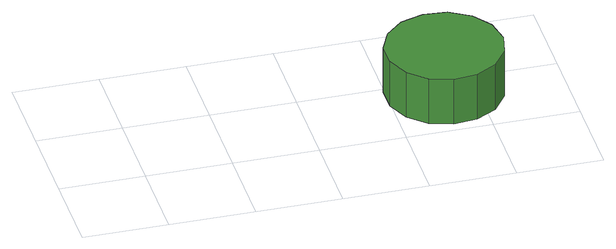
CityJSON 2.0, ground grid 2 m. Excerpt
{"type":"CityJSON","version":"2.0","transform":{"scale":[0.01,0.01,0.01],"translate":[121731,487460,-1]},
"CityObjects":{
"tree1":{"type":"SolitaryVegetationObject","attributes":{"function":"something"}},
"tree2":{"type":"SolitaryVegetationObject","attributes":{"function":"something"},"geometry":[{"type":"MultiSurface","lod":"1","boundaries":[[[0,1,2,3,4,5,6,7,8,9,10,11,12,13,14]],[[15,16,17,18,19,20,21,22,23,24,25,26,27,28,29]],[[0,29,28,1]],[[1,28,27,2]],[[2,27,26,3]],[[3,26,25,4]],[[4,25,24,5]],[[5,24,23,6]],[[6,23,22,7]],[[7,22,21,8]],[[8,21,20,9]],[[9,20,19,10]],[[10,19,18,11]],[[11,18,17,12]],[[12,17,16,13]],[[13,16,15,14]],[[14,15,29,0]]]}]}
},
"vertices":[
[865,159,188],[853,215,188],[820,260,188],[771,289,188],[715,294,188],[661,277,188],[619,239,188],[596,188,188],[596,131,188],[619,80,188],[661,42,188],[715,24,188],[771,30,188],[820,58,188],[853,104,188],[853,104,69],[820,58,69],[771,30,69],[715,24,69],[661,42,69],[619,80,69],[596,131,69],[596,188,69],[619,239,69],[661,277,69],[715,294,69],[771,289,69],[820,260,69],[853,215,69],[865,159,69]
]}
